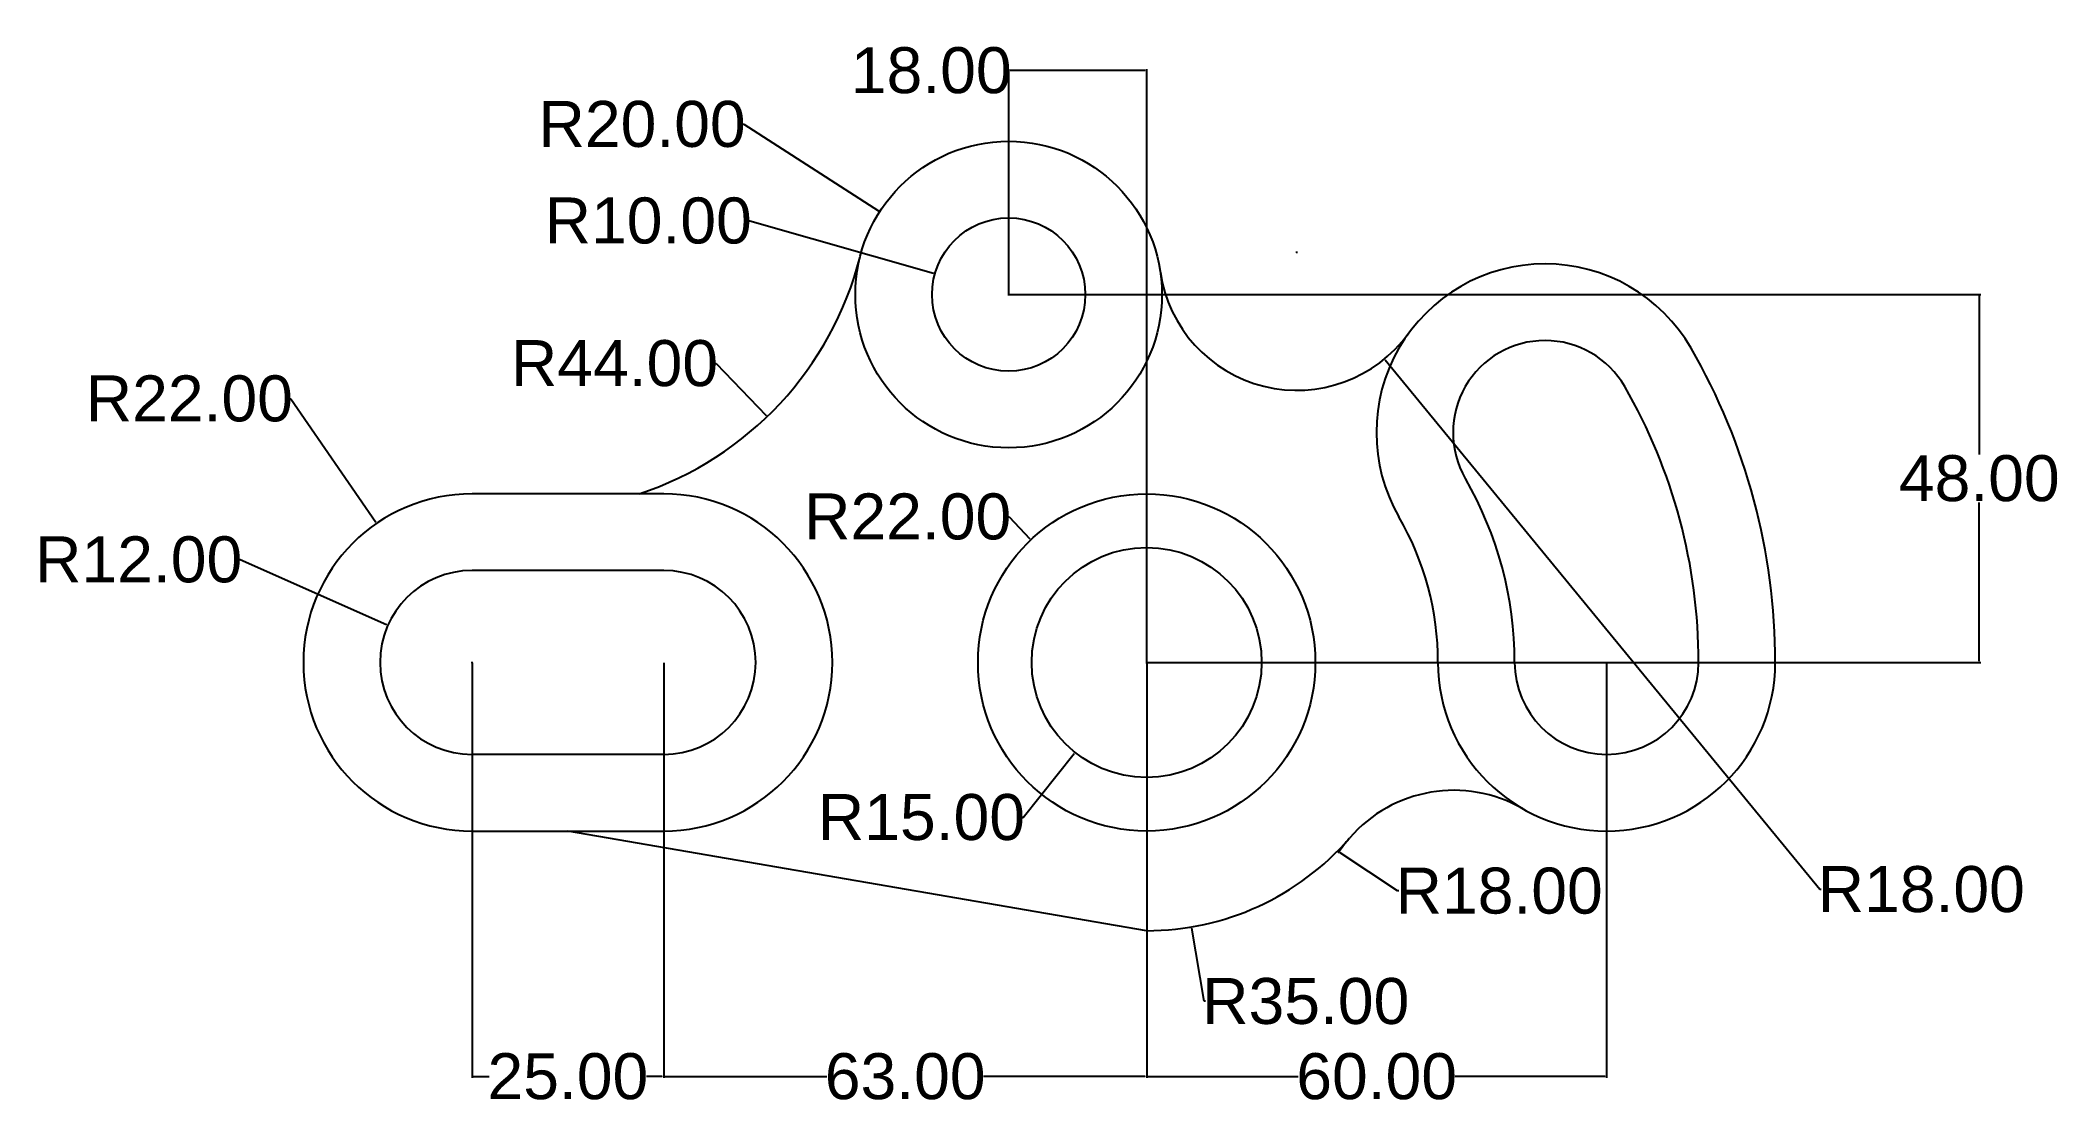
# Model space of a CAD drawing. Header units: centimetres. Extents: x -137 to 126, y -4 to 135.
import ezdxf

# ---------------------------------------------------------------- set-up
doc = ezdxf.new("R2010")
doc.units = ezdxf.units.CM
doc.header["$MEASUREMENT"] = 0
doc.styles.get("Standard").update_dxf_attribs({"font": 'arial.ttf'})
doc.dimstyles.get("Standard").update_dxf_attribs({"dimtxt": 6, "dimasz": 0.18, "dimexe": 0.18, "dimexo": 0.0625, "dimgap": 0.09, "dimtad": 0, "dimtih": 1, "dimtoh": 1, "dimzin": 0, "dimdsep": 46, "dimtxsty": 'Standard', "dimcen": 0.09, "dimclrd": 2, "dimclre": 2, "dimclrt": 2, "dimadec": 0, "dimazin": 0, "dimtfac": 1, "dimtofl": 0, "dimtmove": 0, "dimatfit": 3, "dimfxl": 1, "dimtfillclr": 2, "dimtolj": 1, "dimtzin": 0, "dimarcsym": 0})

# ---------------------------------------------------------------- blocks, each defined once
blk = doc.blocks.new('*D2')
at = {"color": 2, "lineweight": -2, "transparency": 16777216}
for p, q in [((-80.63, 54.08), (-80.63, -0.06)), ((-55.63, 54.08), (-55.63, -0.06)), ((-80.45, 0.12), (-78.39, 0.12)), ((-55.81, 0.12), (-57.88, 0.12))]:
    blk.add_line(p, q, dxfattribs=at)
at = {"color": 2, "transparency": 16777216}
for points in [[(-80.45, 0.15), (-80.45, 0.09), (-80.63, 0.12)], [(-55.81, 0.15), (-55.81, 0.09), (-55.63, 0.12)]]:
    blk.add_solid(points, dxfattribs=at)
at = {"layer": 'Defpoints', "color": 0, "transparency": 16777216}
for p in [(-80.63, 54.14), (-55.63, 54.14), (-55.63, 0.12)]:
    blk.add_point(p, dxfattribs=at)
at = {"color": 2, "transparency": 16777216, "insert": (-68.13, 0.12), "char_height": 6, "attachment_point": 5}
blk.add_mtext('\\A1;25.00', dxfattribs=at)
blk = doc.blocks.new('*D3')
at = {"color": 2, "lineweight": -2, "transparency": 16777216}
for p, q in [((-55.63, 54.08), (-55.63, -0.06)), ((7.37, 54.08), (7.37, -0.06)), ((-55.45, 0.12), (-34.35, 0.12)), ((7.19, 0.12), (-13.91, 0.12))]:
    blk.add_line(p, q, dxfattribs=at)
at = {"color": 2, "transparency": 16777216}
for points in [[(-55.45, 0.15), (-55.45, 0.09), (-55.63, 0.12)], [(7.19, 0.15), (7.19, 0.09), (7.37, 0.12)]]:
    blk.add_solid(points, dxfattribs=at)
at = {"layer": 'Defpoints', "color": 0, "transparency": 16777216}
for p in [(-55.63, 54.14), (7.37, 54.14), (7.37, 0.12)]:
    blk.add_point(p, dxfattribs=at)
at = {"color": 2, "transparency": 16777216, "insert": (-24.13, 0.12), "char_height": 6, "attachment_point": 5}
blk.add_mtext('\\A1;63.00', dxfattribs=at)
blk = doc.blocks.new('*D4')
at = {"color": 2, "lineweight": -2, "transparency": 16777216}
for p, q in [((7.37, 54.08), (7.37, -0.06)), ((67.37, 54.08), (67.37, -0.06)), ((7.55, 0.12), (27.15, 0.12)), ((67.19, 0.12), (47.59, 0.12))]:
    blk.add_line(p, q, dxfattribs=at)
at = {"color": 2, "transparency": 16777216}
for points in [[(7.55, 0.15), (7.55, 0.09), (7.37, 0.12)], [(67.19, 0.15), (67.19, 0.09), (67.37, 0.12)]]:
    blk.add_solid(points, dxfattribs=at)
at = {"layer": 'Defpoints', "color": 0, "transparency": 16777216}
for p in [(7.37, 54.14), (67.37, 54.14), (67.37, 0.12)]:
    blk.add_point(p, dxfattribs=at)
at = {"color": 2, "transparency": 16777216, "insert": (37.37, 0.12), "char_height": 6, "attachment_point": 5}
blk.add_mtext('\\A1;60.00', dxfattribs=at)
blk = doc.blocks.new('*D5')
at = {"color": 2, "lineweight": -2, "transparency": 16777216}
for p, q in [((-10.57, 102.14), (116.16, 102.14)), ((115.98, 101.96), (115.98, 81.29)), ((115.98, 54.32), (115.98, 74.99)), ((7.43, 54.14), (116.16, 54.14))]:
    blk.add_line(p, q, dxfattribs=at)
at = {"color": 2, "transparency": 16777216}
for points in [[(115.95, 101.96), (116.01, 101.96), (115.98, 102.14)], [(115.95, 54.32), (116.01, 54.32), (115.98, 54.14)]]:
    blk.add_solid(points, dxfattribs=at)
at = {"layer": 'Defpoints', "color": 0, "transparency": 16777216}
for p in [(-10.63, 102.14), (115.98, 102.14), (7.37, 54.14)]:
    blk.add_point(p, dxfattribs=at)
at = {"color": 2, "transparency": 16777216, "insert": (115.98, 78.14), "char_height": 6, "attachment_point": 5}
blk.add_mtext('\\A1;48.00', dxfattribs=at)
blk = doc.blocks.new('*D6')
at = {"color": 2, "lineweight": -2, "transparency": 16777216}
for p, q in [((-10.63, 131.37), (-10.81, 131.37)), ((-10.63, 102.2), (-10.63, 131.55)), ((7.19, 131.37), (-10.45, 131.37)), ((7.37, 54.2), (7.37, 131.55))]:
    blk.add_line(p, q, dxfattribs=at)
at = {"color": 2, "transparency": 16777216}
for points in [[(-10.45, 131.4), (-10.45, 131.34), (-10.63, 131.37)], [(7.19, 131.4), (7.19, 131.34), (7.37, 131.37)]]:
    blk.add_solid(points, dxfattribs=at)
at = {"layer": 'Defpoints', "color": 0, "transparency": 16777216}
for p in [(-10.63, 131.37), (-10.63, 102.14), (7.37, 54.14)]:
    blk.add_point(p, dxfattribs=at)
at = {"color": 2, "transparency": 16777216, "insert": (-20.73, 131.37), "char_height": 6, "attachment_point": 5}
blk.add_mtext('\\A1;18.00', dxfattribs=at)
blk = doc.blocks.new('*D7')
at = {"color": 2, "lineweight": -2, "transparency": 16777216}
for p, q in [((-104.44, 88.55), (-104.26, 88.55)), ((-104.26, 88.55), (-93.19, 72.43)), ((-80.72, 54.14), (-80.54, 54.14)), ((-80.63, 54.05), (-80.63, 54.23))]:
    blk.add_line(p, q, dxfattribs=at)
at = {"color": 2, "transparency": 16777216}
blk.add_solid([(-93.16, 72.44), (-93.21, 72.41), (-93.08, 72.28)], dxfattribs=at)
at = {"layer": 'Defpoints', "color": 0, "transparency": 16777216}
for p in [(-93.08, 72.28), (-80.63, 54.14)]:
    blk.add_point(p, dxfattribs=at)
at = {"color": 2, "transparency": 16777216, "insert": (-117.51, 88.55), "char_height": 6, "attachment_point": 5}
blk.add_mtext('\\A1;R22.00', dxfattribs=at)
blk = doc.blocks.new('*D8')
at = {"color": 2, "lineweight": -2, "transparency": 16777216}
for p, q in [((-111.04, 67.55), (-110.86, 67.55)), ((-110.86, 67.55), (-91.77, 59.08)), ((-80.72, 54.14), (-80.54, 54.14)), ((-80.63, 54.05), (-80.63, 54.23))]:
    blk.add_line(p, q, dxfattribs=at)
at = {"color": 2, "transparency": 16777216}
blk.add_solid([(-91.75, 59.1), (-91.78, 59.05), (-91.6, 59)], dxfattribs=at)
at = {"layer": 'Defpoints', "color": 0, "transparency": 16777216}
for p in [(-91.6, 59), (-80.63, 54.14)]:
    blk.add_point(p, dxfattribs=at)
at = {"color": 2, "transparency": 16777216, "insert": (-124.12, 67.55), "char_height": 6, "attachment_point": 5}
blk.add_mtext('\\A1;R12.00', dxfattribs=at)
blk = doc.blocks.new('*D9')
at = {"color": 2, "lineweight": -2, "transparency": 16777216}
for p, q in [((-10.74, 73.15), (-10.56, 73.15)), ((-10.56, 73.15), (-7.85, 70.28)), ((7.28, 54.14), (7.46, 54.14)), ((7.37, 54.05), (7.37, 54.23))]:
    blk.add_line(p, q, dxfattribs=at)
at = {"color": 2, "transparency": 16777216}
blk.add_solid([(-7.83, 70.3), (-7.87, 70.26), (-7.73, 70.15)], dxfattribs=at)
at = {"layer": 'Defpoints', "color": 0, "transparency": 16777216}
for p in [(-7.73, 70.15), (7.37, 54.14)]:
    blk.add_point(p, dxfattribs=at)
at = {"color": 2, "transparency": 16777216, "insert": (-23.81, 73.15), "char_height": 6, "attachment_point": 5}
blk.add_mtext('\\A1;R22.00', dxfattribs=at)
blk = doc.blocks.new('*D10')
at = {"color": 2, "lineweight": -2, "transparency": 16777216}
for p, q in [((7.28, 54.14), (7.46, 54.14)), ((7.37, 54.05), (7.37, 54.23)), ((-8.75, 33.93), (-2.1, 42.27)), ((-8.93, 33.93), (-8.75, 33.93))]:
    blk.add_line(p, q, dxfattribs=at)
at = {"color": 2, "transparency": 16777216}
blk.add_solid([(-2.12, 42.29), (-2.08, 42.26), (-1.99, 42.42)], dxfattribs=at)
at = {"layer": 'Defpoints', "color": 0, "transparency": 16777216}
for p in [(7.37, 54.14), (-1.99, 42.42)]:
    blk.add_point(p, dxfattribs=at)
at = {"color": 2, "transparency": 16777216, "insert": (-22.01, 33.93), "char_height": 6, "attachment_point": 5}
blk.add_mtext('\\A1;R15.00', dxfattribs=at)
blk = doc.blocks.new('*D11')
at = {"color": 2, "lineweight": -2, "transparency": 16777216}
for p, q in [((7.28, 54.14), (7.46, 54.14)), ((7.37, 54.05), (7.37, 54.23)), ((14.87, 9.93), (13.25, 19.46)), ((15.05, 9.93), (14.87, 9.93))]:
    blk.add_line(p, q, dxfattribs=at)
at = {"color": 2, "transparency": 16777216}
blk.add_solid([(13.28, 19.46), (13.22, 19.45), (13.22, 19.63)], dxfattribs=at)
at = {"layer": 'Defpoints', "color": 0, "transparency": 16777216}
for p in [(7.37, 54.14), (13.22, 19.63)]:
    blk.add_point(p, dxfattribs=at)
at = {"color": 2, "transparency": 16777216, "insert": (28.12, 9.93), "char_height": 6, "attachment_point": 5}
blk.add_mtext('\\A1;R35.00', dxfattribs=at)
blk = doc.blocks.new('*D12')
at = {"color": 2, "lineweight": -2, "transparency": 16777216}
for p, q in [((40.1, 24.33), (32.59, 29.31)), ((40.28, 24.33), (40.1, 24.33))]:
    blk.add_line(p, q, dxfattribs=at)
blk.add_arc((47.44, 19.46), 18, 139.3233, 147.0101, dxfattribs=at)
at = {"color": 2, "transparency": 16777216}
blk.add_solid([(32.61, 29.33), (32.58, 29.28), (32.44, 29.41)], dxfattribs=at)
at = {"layer": 'Defpoints', "color": 0, "transparency": 16777216}
for p in [(32.44, 29.41), (47.44, 19.46)]:
    blk.add_point(p, dxfattribs=at)
at = {"color": 2, "transparency": 16777216, "insert": (53.35, 24.33), "char_height": 6, "attachment_point": 5}
blk.add_mtext('\\A1;R18.00', dxfattribs=at)
blk = doc.blocks.new('*D13')
at = {"color": 2, "lineweight": -2, "transparency": 16777216}
for p, q in [((-45.37, 124.36), (-45.19, 124.36)), ((-45.19, 124.36), (-27.61, 113.05)), ((-10.72, 102.14), (-10.54, 102.14)), ((-10.63, 102.05), (-10.63, 102.23))]:
    blk.add_line(p, q, dxfattribs=at)
at = {"color": 2, "transparency": 16777216}
blk.add_solid([(-27.59, 113.08), (-27.62, 113.03), (-27.45, 112.96)], dxfattribs=at)
at = {"layer": 'Defpoints', "color": 0, "transparency": 16777216}
for p in [(-27.45, 112.96), (-10.63, 102.14)]:
    blk.add_point(p, dxfattribs=at)
at = {"color": 2, "transparency": 16777216, "insert": (-58.45, 124.36), "char_height": 6, "attachment_point": 5}
blk.add_mtext('\\A1;R20.00', dxfattribs=at)
blk = doc.blocks.new('*D14')
at = {"color": 2, "lineweight": -2, "transparency": 16777216}
for p, q in [((-44.57, 111.76), (-44.39, 111.76)), ((-44.39, 111.76), (-20.42, 104.93)), ((-10.72, 102.14), (-10.54, 102.14)), ((-10.63, 102.05), (-10.63, 102.23))]:
    blk.add_line(p, q, dxfattribs=at)
at = {"color": 2, "transparency": 16777216}
blk.add_solid([(-20.41, 104.96), (-20.43, 104.9), (-20.25, 104.88)], dxfattribs=at)
at = {"layer": 'Defpoints', "color": 0, "transparency": 16777216}
for p in [(-20.25, 104.88), (-10.63, 102.14)]:
    blk.add_point(p, dxfattribs=at)
at = {"color": 2, "transparency": 16777216, "insert": (-57.65, 111.76), "char_height": 6, "attachment_point": 5}
blk.add_mtext('\\A1;R10.00', dxfattribs=at)
blk = doc.blocks.new('*D15')
at = {"color": 2, "lineweight": -2, "transparency": 16777216}
for p, q in [((-48.98, 93.15), (-48.8, 93.15)), ((-48.8, 93.15), (-42.25, 86.36))]:
    blk.add_line(p, q, dxfattribs=at)
at = {"color": 2, "transparency": 16777216}
blk.add_solid([(-42.22, 86.38), (-42.27, 86.34), (-42.12, 86.23)], dxfattribs=at)
at = {"layer": 'Defpoints', "color": 0, "transparency": 16777216}
for p in [(-72.66, 117.91), (-42.12, 86.23)]:
    blk.add_point(p, dxfattribs=at)
at = {"color": 2, "transparency": 16777216, "insert": (-62.05, 93.15), "char_height": 6, "attachment_point": 5}
blk.add_mtext('\\A1;R44.00', dxfattribs=at)
blk = doc.blocks.new('*D18')
at = {"color": 2, "lineweight": -2, "transparency": 16777216}
for p, q in [((26.88, 107.65), (27.06, 107.65)), ((26.97, 107.56), (26.97, 107.74)), ((95.16, 24.53), (38.5, 93.59)), ((95.34, 24.53), (95.16, 24.53))]:
    blk.add_line(p, q, dxfattribs=at)
at = {"color": 2, "transparency": 16777216}
blk.add_solid([(38.52, 93.61), (38.47, 93.57), (38.38, 93.73)], dxfattribs=at)
at = {"layer": 'Defpoints', "color": 0, "transparency": 16777216}
for p in [(26.97, 107.65), (38.38, 93.73)]:
    blk.add_point(p, dxfattribs=at)
at = {"color": 2, "transparency": 16777216, "insert": (108.41, 24.53), "char_height": 6, "attachment_point": 5}
blk.add_mtext('\\A1;R18.00', dxfattribs=at)

msp = doc.modelspace()

# ---------------------------------------------------------------- linework, layer by layer
for p, q in [((-55.631, 76.14), (-80.631, 76.14)), ((-55.631, 66.14), (-80.631, 66.14)), ((-55.631, 42.14), (-80.631, 42.14)), ((-80.631, 32.14), (-55.631, 32.14)), ((7.369, 19.14), (-68.131, 32.14))]:
    msp.add_line(p, q)
for centre, radius in [((-10.631, 102.14), 20), ((-10.631, 102.14), 10), ((7.369, 54.14), 22), ((7.369, 54.14), 15)]:
    msp.add_circle(centre, radius)
for centre, radius, start, end in [((-72.659, 117.906), 44, 288.33769, 345.73909), ((59.33, 84.14), 22, 30, 210), ((26.967, 107.649), 18, 188.33481, 324.00537), ((59.33, 84.14), 12, 30, 210), ((7.369, 54.14), 82, 0, 30), ((7.369, 54.14), 72, 0, 30), ((7.369, 54.14), 48, 0, 30), ((-80.631, 54.14), 22, 90, 270), ((-55.631, 54.14), 22, 270, 90), ((7.369, 54.14), 38, 0, 30), ((-80.631, 54.14), 12, 90, 270), ((-55.631, 54.14), 12, 270, 90), ((67.369, 54.14), 22, 180, 0), ((67.369, 54.14), 12, 180, 0), ((47.444, 19.456), 18, 60.12397, 139.12439), ((7.369, 54.14), 35, 270, 319.12439)]:
    msp.add_arc(centre, radius, start, end)

# ---------------------------------------------------------------- dimensions: what is measured, and where the dimension line sits
for base, p1, p2, picture, middle in [((-10.631, 131.367), (7.369, 54.14), (-10.631, 102.14), '*D6', (-20.732, 131.367)), ((-55.631, 0.122), (-80.631, 54.14), (-55.631, 54.14), '*D2', (-68.131, 0.122))]:
    dim = msp.add_linear_dim(base=base, p1=p1, p2=p2, dimstyle='Standard')
    dim.commit()
    dim.dimension.update_dxf_attribs({"geometry": picture, "text_midpoint": middle})
for center, mpoint, picture, middle in [((-10.631, 102.14), (-27.454, 112.958), '*D13', (-58.448, 124.365)), ((-72.659, 117.906), (-42.121, 86.229), '*D15', (-62.052, 93.154)), ((-10.631, 102.14), (-20.249, 104.881), '*D14', (-57.647, 111.76)), ((26.967, 107.649), (38.384, 93.733), '*D18', (108.411, 24.53)), ((-80.631, 54.14), (-93.083, 72.277), '*D7', (-117.511, 88.552)), ((7.369, 54.14), (-7.726, 70.145), '*D9', (-23.811, 73.147)), ((-80.631, 54.14), (-91.601, 59.004), '*D8', (-124.118, 67.545)), ((7.369, 54.14), (-1.987, 42.415), '*D10', (-22.009, 33.933)), ((7.369, 54.14), (13.223, 19.634), '*D11', (28.125, 9.925)), ((47.444, 19.456), (32.445, 29.408), '*D12', (53.352, 24.33))]:
    dim = msp.add_radius_dim(center=center, mpoint=mpoint, dimstyle='Standard')
    dim.commit()
    dim.dimension.update_dxf_attribs({"geometry": picture, "text_midpoint": middle, "dimtype": 164})
dim = msp.add_linear_dim(base=(115.979, 102.14), p1=(7.369, 54.14), p2=(-10.631, 102.14), angle=90, dimstyle='Standard')
dim.commit()
dim.dimension.update_dxf_attribs({"geometry": '*D5', "text_midpoint": (115.979, 78.14)})
for base, p1, p2, picture, middle in [((7.369, 0.122), (-55.631, 54.14), (7.369, 54.14), '*D3', (-24.131, 0.122)), ((67.369, 0.122), (7.369, 54.14), (67.369, 54.14), '*D4', (37.369, 0.122))]:
    dim = msp.add_linear_dim(base=base, p1=p1, p2=p2, dimstyle='Standard', override={"dimtmove": 1})
    dim.commit()
    dim.dimension.update_dxf_attribs({"geometry": picture, "text_midpoint": middle})

doc.saveas('drawing.dxf')
